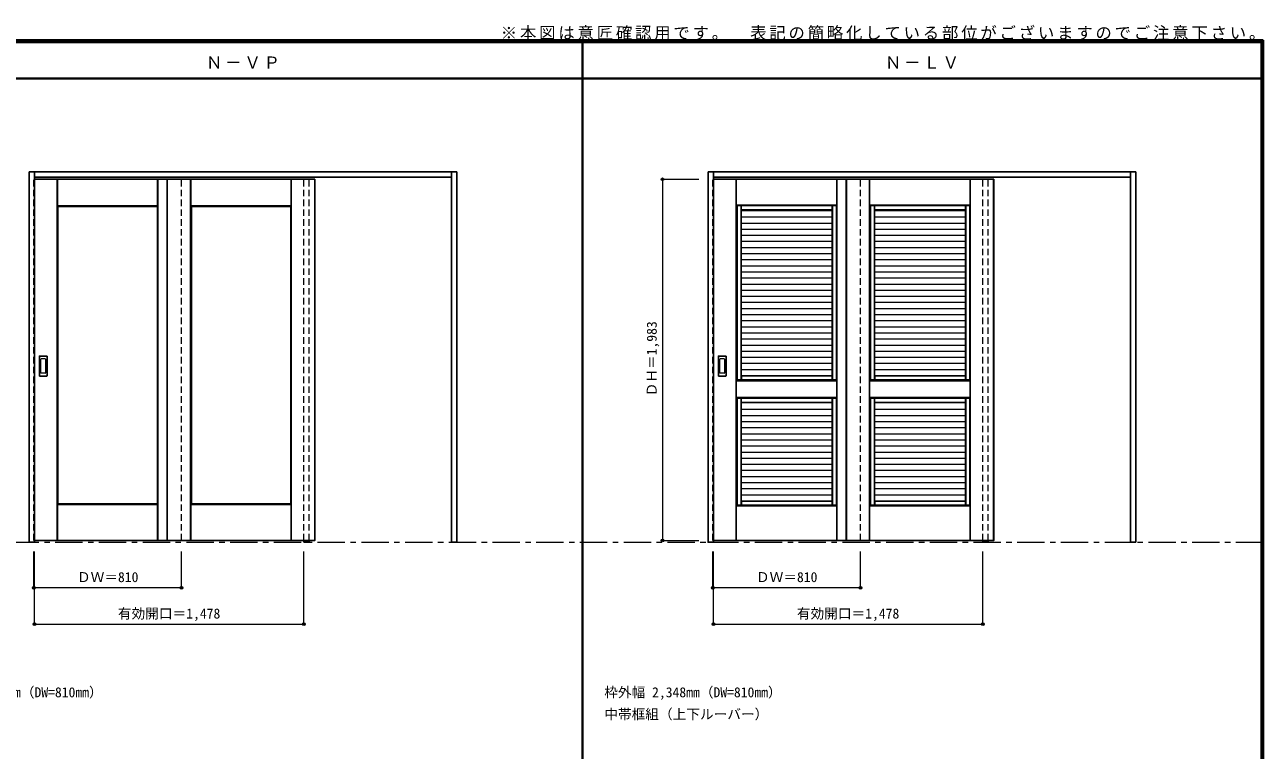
# Model space of a CAD drawing. Units: millimetres, scale not verified. Extents: x -6000 to 5700, y -4307 to 4260.
# Drawn here: x -1097 to 5700, y 276 to 4260 of the extents above; entities that cross this region are included whole.
import ezdxf
from ezdxf.enums import TextEntityAlignment as Align

# ---------------------------------------------------------------- set-up
doc = ezdxf.new("R2010")
doc.units = ezdxf.units.MM
doc.header["$LTSCALE"] = 30
doc.header["$PDMODE"] = 32
doc.header["$PDSIZE"] = 15
doc.linetypes.add('CHAIN1', pattern=[8, 5, -1, 1, -1])
doc.linetypes.add('DASHED1', pattern=[1.8, 1.2, -0.6])
for name, color, linetype, lineweight in [('0-1_通り芯', 7, 'CHAIN1', 18), ('0-2_扉', 4, 'DASHED1', 9), ('0-3_仕上げ', 7, 'Continuous', 18), ('0-4_枠', 3, 'Continuous', 25), ('0-6_引手', 7, 'Continuous', 18), ('0-B_寸法', 7, 'Continuous', 9), ('F-1_枠', 6, 'Continuous', 40)]:
    doc.layers.add(name, color=color, linetype=linetype, lineweight=lineweight)
doc.layers.add('0-A_文字', color=7, linetype='Continuous')
doc.styles.add('ＭＳ ゴシック', font='')
doc.styles.get('ＭＳ ゴシック').set_extended_font_data('MS Gothic')

msp = doc.modelspace()

# ---------------------------------------------------------------- linework, layer by layer
at = {"layer": '0-1_通り芯'}
msp.add_line((-5490, 1418), (5690, 1418), dxfattribs=at)
at = {"layer": '0-2_扉'}
for p, q in [((-1047, 3411.5), (-1044, 3411.5)), ((-1047, 1428.5), (-1047, 3411.5)), ((-237, 1428.5), (-237, 3411.5)), ((2679.67, 3411.5), (2682.67, 3411.5)), ((2679.67, 1428.5), (2679.67, 3411.5)), ((3489.67, 1428.5), (3489.67, 3411.5)), ((-1044, 1428.5), (-1047, 1428.5)), ((2682.67, 1428.5), (2679.67, 1428.5))]:
    msp.add_line(p, q, dxfattribs=at)
at = {"layer": '0-2_扉', "color": 3, "linetype": 'Continuous', "lineweight": 25}
for p, q in [((-1044, 3411.5), (495, 3411.5)), ((-315, 3411.5), (-315, 1428.5)), ((2682.67, 3411.5), (4221.67, 3411.5)), ((3411.67, 3411.5), (3411.67, 1428.5))]:
    msp.add_line(p, q, dxfattribs=at)
for points in [[(-1044, 1428.5), (495, 1428.5), (495, 3411.5)], [(2682.67, 1428.5), (4221.67, 1428.5), (4221.67, 3411.5)]]:
    msp.add_lwpolyline(points, dxfattribs=at)
at = {"layer": '0-3_仕上げ'}
for p, q in [((-919, 1428.5), (-919, 3411.5)), ((-917.5, 3264), (-917.5, 3411.5)), ((-916, 3265.5), (-916, 3411.5)), ((-368, 3265.5), (-368, 3411.5)), ((-366.5, 3264), (-366.5, 3411.5)), ((-365, 1428.5), (-365, 3411.5)), ((-187, 1428.5), (-187, 3411.5)), ((-185.5, 3264), (-185.5, 3411.5)), ((-184, 3265.5), (-184, 3411.5)), ((364, 3265.5), (364, 3411.5)), ((365.5, 3264), (365.5, 3411.5)), ((367, 1428.5), (367, 3411.5)), ((2807.67, 1428.5), (2807.67, 3411.5)), ((2808.67, 3270.5), (2808.67, 3411.5)), ((2809.67, 3271.5), (2809.67, 3411.5)), ((3359.67, 3271.5), (3359.67, 3411.5)), ((3360.67, 3270.5), (3360.67, 3411.5)), ((3361.67, 1428.5), (3361.67, 3411.5)), ((3413.67, 1428.5), (3413.67, 3411.5)), ((3539.67, 1428.5), (3539.67, 3411.5)), ((3540.67, 3270.5), (3540.67, 3411.5)), ((3541.67, 3271.5), (3541.67, 3411.5)), ((4091.67, 3271.5), (4091.67, 3411.5)), ((4092.67, 3270.5), (4092.67, 3411.5)), ((4093.67, 1428.5), (4093.67, 3411.5)), ((4219.67, 1428.5), (4219.67, 3411.5)), ((-916, 3265.5), (-917.5, 3264)), ((-915, 3261.5), (-917.5, 3264)), ((-368, 3265.5), (-916, 3265.5)), ((-366.5, 3264), (-369, 3261.5)), ((-368, 3265.5), (-366.5, 3264)), ((-184, 3265.5), (-185.5, 3264)), ((-183, 3261.5), (-185.5, 3264)), ((364, 3265.5), (-184, 3265.5)), ((365.5, 3264), (363, 3261.5)), ((364, 3265.5), (365.5, 3264)), ((2809.67, 3271.5), (2808.67, 3270.5)), ((2808.67, 3270.5), (2811.67, 3267.5)), ((2809.67, 3271.5), (3359.67, 3271.5)), ((3356.67, 3265.5), (2812.67, 3265.5)), ((2812.67, 3265.5), (2812.67, 2309.5)), ((2833.67, 3265.5), (2833.67, 2309.5)), ((3335.67, 3265.5), (3335.67, 2309.5)), ((3356.67, 3265.5), (3356.67, 2309.5)), ((3357.67, 3267.5), (3360.67, 3270.5)), ((3359.67, 3271.5), (3360.67, 3270.5)), ((3541.67, 3271.5), (3540.67, 3270.5)), ((3540.67, 3270.5), (3543.67, 3267.5)), ((3541.67, 3271.5), (4091.67, 3271.5)), ((4088.67, 3265.5), (3544.67, 3265.5)), ((3544.67, 3265.5), (3544.67, 2309.5)), ((3565.67, 3265.5), (3565.67, 2309.5)), ((4067.67, 3265.5), (4067.67, 2309.5)), ((4088.67, 3265.5), (4088.67, 2309.5)), ((4089.67, 3267.5), (4092.67, 3270.5)), ((4091.67, 3271.5), (4092.67, 3270.5)), ((3334.67, 3242.54), (2834.67, 3242.54)), ((2834.67, 3241.04), (3334.67, 3241.04)), ((2834.67, 3204.97), (3334.67, 3204.97)), ((2835.67, 3244.5), (3333.67, 3244.5)), ((4066.67, 3242.54), (3566.67, 3242.54)), ((3566.67, 3241.04), (4066.67, 3241.04)), ((3566.67, 3204.97), (4066.67, 3204.97)), ((3567.67, 3244.5), (4065.67, 3244.5)), ((2834.67, 3171.47), (3334.67, 3171.47)), ((2834.67, 3137.97), (3334.67, 3137.97)), ((3566.67, 3171.47), (4066.67, 3171.47)), ((3566.67, 3137.97), (4066.67, 3137.97)), ((2834.67, 3104.47), (3334.67, 3104.47)), ((2834.67, 3070.97), (3334.67, 3070.97)), ((3566.67, 3104.47), (4066.67, 3104.47)), ((3566.67, 3070.97), (4066.67, 3070.97)), ((2834.67, 3037.47), (3334.67, 3037.47)), ((2834.67, 3003.97), (3334.67, 3003.97)), ((3566.67, 3037.47), (4066.67, 3037.47)), ((3566.67, 3003.97), (4066.67, 3003.97)), ((2834.67, 2970.47), (3334.67, 2970.47)), ((2834.67, 2936.97), (3334.67, 2936.97)), ((3566.67, 2970.47), (4066.67, 2970.47)), ((3566.67, 2936.97), (4066.67, 2936.97)), ((2834.67, 2903.47), (3334.67, 2903.47)), ((2834.67, 2869.97), (3334.67, 2869.97)), ((3566.67, 2903.47), (4066.67, 2903.47)), ((3566.67, 2869.97), (4066.67, 2869.97)), ((2834.67, 2836.47), (3334.67, 2836.47)), ((2834.67, 2802.97), (3334.67, 2802.97)), ((3566.67, 2836.47), (4066.67, 2836.47)), ((3566.67, 2802.97), (4066.67, 2802.97)), ((2834.67, 2769.47), (3334.67, 2769.47)), ((2834.67, 2735.97), (3334.67, 2735.97)), ((3566.67, 2769.47), (4066.67, 2769.47)), ((3566.67, 2735.97), (4066.67, 2735.97)), ((2834.67, 2702.47), (3334.67, 2702.47)), ((2834.67, 2668.97), (3334.67, 2668.97)), ((3566.67, 2702.47), (4066.67, 2702.47)), ((3566.67, 2668.97), (4066.67, 2668.97)), ((2834.67, 2635.47), (3334.67, 2635.47)), ((2834.67, 2601.97), (3334.67, 2601.97)), ((3566.67, 2635.47), (4066.67, 2635.47)), ((3566.67, 2601.97), (4066.67, 2601.97)), ((2834.67, 2568.47), (3334.67, 2568.47)), ((2834.67, 2534.97), (3334.67, 2534.97)), ((3566.67, 2568.47), (4066.67, 2568.47)), ((3566.67, 2534.97), (4066.67, 2534.97)), ((2834.67, 2501.47), (3334.67, 2501.47)), ((2834.67, 2467.97), (3334.67, 2467.97)), ((3566.67, 2501.47), (4066.67, 2501.47)), ((3566.67, 2467.97), (4066.67, 2467.97)), ((2834.67, 2434.47), (3334.67, 2434.47)), ((2834.67, 2400.97), (3334.67, 2400.97)), ((3566.67, 2434.47), (4066.67, 2434.47)), ((3566.67, 2400.97), (4066.67, 2400.97)), ((2834.67, 2367.47), (3334.67, 2367.47)), ((2834.67, 2333.97), (3334.67, 2333.97)), ((2834.67, 2331.5), (2835.67, 2330.5)), ((3334.67, 2331.5), (3333.67, 2330.5)), ((3333.67, 2330.5), (3333.67, 2309.5)), ((3566.67, 2367.47), (4066.67, 2367.47)), ((3566.67, 2333.97), (4066.67, 2333.97)), ((3566.67, 2331.5), (3567.67, 2330.5)), ((4066.67, 2331.5), (4065.67, 2330.5)), ((4065.67, 2330.5), (4065.67, 2309.5)), ((2811.67, 2309.5), (2808.67, 2306.5)), ((2809.67, 2305.5), (2808.67, 2306.5)), ((2808.67, 2212.5), (2808.67, 2306.5)), ((2809.67, 2213.5), (2809.67, 2305.5)), ((2809.67, 2305.5), (3359.67, 2305.5)), ((3360.67, 2306.5), (3357.67, 2309.5)), ((3359.67, 2305.5), (3360.67, 2306.5)), ((3359.67, 2213.5), (3359.67, 2305.5)), ((3543.67, 2309.5), (3540.67, 2306.5)), ((3541.67, 2305.5), (3540.67, 2306.5)), ((3540.67, 2212.5), (3540.67, 2306.5)), ((3541.67, 2213.5), (3541.67, 2305.5)), ((3541.67, 2305.5), (4091.67, 2305.5)), ((4092.67, 2306.5), (4089.67, 2309.5)), ((4091.67, 2305.5), (4092.67, 2306.5)), ((4091.67, 2213.5), (4091.67, 2305.5)), ((2808.67, 2212.5), (2809.67, 2213.5)), ((2808.67, 2212.5), (2811.67, 2209.5)), ((3359.67, 2213.5), (2809.67, 2213.5)), ((3356.67, 2207.5), (2812.67, 2207.5)), ((2812.67, 2207.5), (2812.67, 1622.5)), ((2833.67, 2207.5), (2833.67, 1622.5)), ((3334.67, 2184.54), (2834.67, 2184.54)), ((2835.67, 2186.5), (3333.67, 2186.5)), ((3335.67, 2207.5), (3335.67, 1622.5)), ((3356.67, 2207.5), (3356.67, 1622.5)), ((3360.67, 2212.5), (3359.67, 2213.5)), ((3540.67, 2212.5), (3541.67, 2213.5)), ((3540.67, 2212.5), (3543.67, 2209.5)), ((4091.67, 2213.5), (3541.67, 2213.5)), ((4088.67, 2207.5), (3544.67, 2207.5)), ((3544.67, 2207.5), (3544.67, 1622.5)), ((3565.67, 2207.5), (3565.67, 1622.5)), ((4066.67, 2184.54), (3566.67, 2184.54)), ((3567.67, 2186.5), (4065.67, 2186.5)), ((4067.67, 2207.5), (4067.67, 1622.5)), ((4088.67, 2207.5), (4088.67, 1622.5)), ((4092.67, 2212.5), (4091.67, 2213.5)), ((2834.67, 2148.47), (3334.67, 2148.47)), ((2834.67, 2114.97), (3334.67, 2114.97)), ((3566.67, 2148.47), (4066.67, 2148.47)), ((3566.67, 2114.97), (4066.67, 2114.97)), ((2834.67, 2081.47), (3334.67, 2081.47)), ((2834.67, 2047.97), (3334.67, 2047.97)), ((3566.67, 2081.47), (4066.67, 2081.47)), ((3566.67, 2047.97), (4066.67, 2047.97)), ((2834.67, 2014.47), (3334.67, 2014.47)), ((2834.67, 1980.97), (3334.67, 1980.97)), ((3566.67, 2014.47), (4066.67, 2014.47)), ((3566.67, 1980.97), (4066.67, 1980.97)), ((2834.67, 1947.47), (3334.67, 1947.47)), ((2834.67, 1913.97), (3334.67, 1913.97)), ((3566.67, 1947.47), (4066.67, 1947.47)), ((3566.67, 1913.97), (4066.67, 1913.97)), ((2834.67, 1880.47), (3334.67, 1880.47)), ((2834.67, 1846.97), (3334.67, 1846.97)), ((3566.67, 1880.47), (4066.67, 1880.47)), ((3566.67, 1846.97), (4066.67, 1846.97)), ((2834.67, 1813.47), (3334.67, 1813.47)), ((2834.67, 1779.97), (3334.67, 1779.97)), ((3566.67, 1813.47), (4066.67, 1813.47)), ((3566.67, 1779.97), (4066.67, 1779.97)), ((2834.67, 1746.47), (3334.67, 1746.47)), ((2834.67, 1712.97), (3334.67, 1712.97)), ((3566.67, 1746.47), (4066.67, 1746.47)), ((3566.67, 1712.97), (4066.67, 1712.97)), ((2834.67, 1679.47), (3334.67, 1679.47)), ((2834.67, 1645.97), (3334.67, 1645.97)), ((2834.67, 1644.5), (2835.67, 1643.5)), ((3333.67, 1643.5), (2835.67, 1643.5)), ((2835.67, 1643.5), (2835.67, 1622.5)), ((3334.67, 1644.5), (3333.67, 1643.5)), ((3333.67, 1643.5), (3333.67, 1622.5)), ((3566.67, 1679.47), (4066.67, 1679.47)), ((3566.67, 1645.97), (4066.67, 1645.97)), ((3566.67, 1644.5), (3567.67, 1643.5)), ((4065.67, 1643.5), (3567.67, 1643.5)), ((3567.67, 1643.5), (3567.67, 1622.5)), ((4066.67, 1644.5), (4065.67, 1643.5)), ((4065.67, 1643.5), (4065.67, 1622.5)), ((-916, 1624.5), (-917.5, 1626)), ((-368, 1624.5), (-916, 1624.5)), ((-916, 1428.5), (-916, 1624.5)), ((-369, 1628.5), (-366.5, 1626)), ((-368, 1624.5), (-366.5, 1626)), ((-368, 1428.5), (-368, 1624.5)), ((-366.5, 1428.5), (-366.5, 1626)), ((-184, 1624.5), (-185.5, 1626)), ((364, 1624.5), (-184, 1624.5)), ((-184, 1428.5), (-184, 1624.5)), ((363, 1628.5), (365.5, 1626)), ((364, 1624.5), (365.5, 1626)), ((364, 1428.5), (364, 1624.5)), ((365.5, 1428.5), (365.5, 1626)), ((2811.67, 1622.5), (2808.67, 1619.5)), ((2808.67, 1428.5), (2808.67, 1619.5)), ((2809.67, 1618.5), (2808.67, 1619.5)), ((2809.67, 1428.5), (2809.67, 1618.5)), ((2809.67, 1618.5), (3359.67, 1618.5)), ((3360.67, 1619.5), (3357.67, 1622.5)), ((3359.67, 1618.5), (3360.67, 1619.5)), ((3359.67, 1428.5), (3359.67, 1618.5)), ((3360.67, 1428.5), (3360.67, 1619.5)), ((3543.67, 1622.5), (3540.67, 1619.5)), ((3540.67, 1428.5), (3540.67, 1619.5)), ((3541.67, 1618.5), (3540.67, 1619.5)), ((3541.67, 1428.5), (3541.67, 1618.5)), ((3541.67, 1618.5), (4091.67, 1618.5)), ((4092.67, 1619.5), (4089.67, 1622.5)), ((4091.67, 1618.5), (4092.67, 1619.5)), ((4091.67, 1428.5), (4091.67, 1618.5)), ((4092.67, 1428.5), (4092.67, 1619.5))]:
    msp.add_line(p, q, dxfattribs=at)
at = {"layer": '0-3_仕上げ', "color": 4, "linetype": 'DASHED1', "lineweight": 9}
msp.add_line((2681.67, 1428.5), (2681.67, 3411.5), dxfattribs=at)
at = {"layer": '0-3_仕上げ', "color": 3, "lineweight": 25}
for p, q in [((2811.67, 2309.5), (2811.67, 3267.5)), ((2811.67, 3267.5), (3357.67, 3267.5)), ((2834.67, 2309.5), (2834.67, 3267.5)), ((3334.67, 2309.5), (3334.67, 3267.5)), ((3357.67, 2309.5), (3357.67, 3267.5)), ((3543.67, 2309.5), (3543.67, 3267.5)), ((3543.67, 3267.5), (4089.67, 3267.5)), ((3566.67, 2309.5), (3566.67, 3267.5)), ((4066.67, 2309.5), (4066.67, 3267.5)), ((4089.67, 2309.5), (4089.67, 3267.5)), ((-915, 1628.5), (-915, 3261.5)), ((-183, 1628.5), (-183, 3261.5)), ((3334.67, 3243.5), (2834.67, 3243.5)), ((4066.67, 3243.5), (3566.67, 3243.5)), ((3334.67, 2331.5), (2834.67, 2331.5)), ((4066.67, 2331.5), (3566.67, 2331.5)), ((2811.67, 2309.5), (3357.67, 2309.5)), ((3543.67, 2309.5), (4089.67, 2309.5)), ((2811.67, 2209.5), (2811.67, 1622.5)), ((3357.67, 2209.5), (2811.67, 2209.5)), ((2834.67, 1622.5), (2834.67, 2209.5)), ((3334.67, 2185.5), (2834.67, 2185.5)), ((3334.67, 1622.5), (3334.67, 2209.5)), ((3357.67, 2209.5), (3357.67, 1622.5)), ((3543.67, 2209.5), (3543.67, 1622.5)), ((4089.67, 2209.5), (3543.67, 2209.5)), ((3566.67, 1622.5), (3566.67, 2209.5)), ((4066.67, 2185.5), (3566.67, 2185.5)), ((4066.67, 1622.5), (4066.67, 2209.5)), ((4089.67, 2209.5), (4089.67, 1622.5)), ((3334.67, 1644.5), (2834.67, 1644.5)), ((4066.67, 1644.5), (3566.67, 1644.5)), ((-369, 1628.5), (-915, 1628.5)), ((363, 1628.5), (-183, 1628.5)), ((2811.67, 1622.5), (3357.67, 1622.5)), ((3543.67, 1622.5), (4089.67, 1622.5))]:
    msp.add_line(p, q, dxfattribs=at)
at = {"layer": '0-3_仕上げ'}
for points in [[(2834.67, 3243.5), (2835.67, 3244.5), (2835.67, 3265.5)], [(3334.67, 3243.5), (3333.67, 3244.5), (3333.67, 3265.5)], [(3566.67, 3243.5), (3567.67, 3244.5), (3567.67, 3265.5)], [(4066.67, 3243.5), (4065.67, 3244.5), (4065.67, 3265.5)], [(3333.67, 2330.5), (2835.67, 2330.5), (2835.67, 2309.5)], [(4065.67, 2330.5), (3567.67, 2330.5), (3567.67, 2309.5)], [(3357.67, 2209.5), (3360.67, 2212.5), (3360.67, 2306.5)], [(4089.67, 2209.5), (4092.67, 2212.5), (4092.67, 2306.5)], [(2834.67, 2185.5), (2835.67, 2186.5), (2835.67, 2207.5)], [(3334.67, 2185.5), (3333.67, 2186.5), (3333.67, 2207.5)], [(3566.67, 2185.5), (3567.67, 2186.5), (3567.67, 2207.5)], [(4066.67, 2185.5), (4065.67, 2186.5), (4065.67, 2207.5)], [(-917.5, 1428.5), (-917.5, 1626), (-915, 1628.5)], [(-185.5, 1428.5), (-185.5, 1626), (-183, 1628.5)]]:
    msp.add_lwpolyline(points, dxfattribs=at)
at = {"layer": '0-3_仕上げ', "color": 3, "lineweight": 25}
for points in [[(-369, 1628.5), (-369, 3261.5), (-915, 3261.5)], [(363, 1628.5), (363, 3261.5), (-183, 3261.5)]]:
    msp.add_lwpolyline(points, dxfattribs=at)
at = {"layer": '0-4_枠'}
for p, q in [((-1074, 3453), (1274, 3453)), ((-1044, 1418), (-1044, 3453)), ((-1044, 3423), (1244, 3423)), ((1244, 1418), (1244, 3453)), ((1274, 1418), (1274, 3453)), ((2652.67, 3453), (5000.67, 3453)), ((2682.67, 1418), (2682.67, 3453)), ((2682.67, 3423), (4970.67, 3423)), ((4970.67, 1418), (4970.67, 3453)), ((5000.67, 1418), (5000.67, 3453)), ((434, 1428.5), (434, 1418)), ((464, 1428.5), (464, 1418)), ((4160.67, 1428.5), (4160.67, 1418)), ((4190.67, 1428.5), (4190.67, 1418)), ((434, 1418), (464, 1418)), ((1274, 1418), (1244, 1418)), ((4160.67, 1418), (4190.67, 1418)), ((5000.67, 1418), (4970.67, 1418))]:
    msp.add_line(p, q, dxfattribs=at)
at = {"layer": '0-4_枠', "color": 4, "linetype": 'DASHED1', "lineweight": 9}
for p, q in [((434, 1428.5), (434, 3423)), ((464, 1428.5), (464, 3423)), ((4160.67, 1428.5), (4160.67, 3423)), ((4190.67, 1428.5), (4190.67, 3423))]:
    msp.add_line(p, q, dxfattribs=at)
at = {"layer": '0-4_枠'}
for points in [[(-1044, 1418), (-1074, 1418), (-1074, 3453)], [(2682.67, 1418), (2652.67, 1418), (2652.67, 3453)]]:
    msp.add_lwpolyline(points, dxfattribs=at)
at = {"layer": '0-6_引手', "color": 3, "lineweight": 25}
for p, q in [((-1017, 2332.5), (-1017, 2439.5)), ((-976.5, 2441), (-1015.5, 2441)), ((-975, 2439.5), (-975, 2332.5)), ((2709.67, 2332.5), (2709.67, 2439.5)), ((2750.17, 2441), (2711.17, 2441)), ((2751.67, 2439.5), (2751.67, 2332.5)), ((-976.5, 2331), (-1015.5, 2331)), ((2750.17, 2331), (2711.17, 2331))]:
    msp.add_line(p, q, dxfattribs=at)
at = {"layer": '0-6_引手'}
for p, q in [((-1008.5, 2348.5), (-1008.5, 2423.5)), ((-985, 2425), (-1007, 2425)), ((-983.5, 2423.5), (-983.5, 2348.5)), ((2718.17, 2348.5), (2718.17, 2423.5)), ((2741.67, 2425), (2719.67, 2425)), ((2743.17, 2423.5), (2743.17, 2348.5)), ((-985, 2347), (-1007, 2347)), ((2741.67, 2347), (2719.67, 2347))]:
    msp.add_line(p, q, dxfattribs=at)
at = {"layer": '0-6_引手', "color": 3, "lineweight": 25}
for centre, start, end in [((-1015.5, 2439.5), 90, 180), ((-976.5, 2439.5), 0, 90), ((2711.17, 2439.5), 90, 180), ((2750.17, 2439.5), 0, 90), ((-1015.5, 2332.5), 180, 270), ((-976.5, 2332.5), 270, 0), ((2711.17, 2332.5), 180, 270), ((2750.17, 2332.5), 270, 0)]:
    msp.add_arc(centre, 1.5, start, end, dxfattribs=at)
at = {"layer": '0-6_引手'}
for centre, start, end in [((-1007, 2423.5), 90, 180), ((-985, 2423.5), 0, 90), ((2719.67, 2423.5), 90, 180), ((2741.67, 2423.5), 0, 90), ((-1007, 2348.5), 180, 270), ((-985, 2348.5), 270, 0), ((2719.67, 2348.5), 180, 270), ((2741.67, 2348.5), 270, 0)]:
    msp.add_arc(centre, 1.5, start, end, dxfattribs=at)
at = {"layer": '0-B_寸法', "color": 4}
for p, q in [((2402.67, 3411.5), (2402.67, 1428.5)), ((2402.67, 3411.5), (2602.67, 3411.5)), ((2402.67, 1428.5), (2602.67, 1428.5)), ((-1047, 1168), (-1047, 1368)), ((-1044, 968), (-1044, 1368)), ((-237, 1168), (-237, 1368)), ((434, 968), (434, 1368)), ((2679.67, 1168), (2679.67, 1368)), ((2682.67, 968), (2682.67, 1368)), ((3489.67, 1168), (3489.67, 1368)), ((4160.67, 968), (4160.67, 1368)), ((-237, 1168), (-1047, 1168)), ((3489.67, 1168), (2679.67, 1168)), ((-1044, 968), (434, 968)), ((2682.67, 968), (4160.67, 968))]:
    msp.add_line(p, q, dxfattribs=at)
at = {"layer": '0-B_寸法'}
for p in [(2402.67, 3411.5), (2402.67, 1428.5), (-1047, 1168), (-237, 1168), (2679.67, 1168), (3489.67, 1168), (-1044, 968), (434, 968), (2682.67, 968), (4160.67, 968)]:
    msp.add_point(p, dxfattribs=at)
at = {"layer": 'F-1_枠'}
for p, q in [((-6000, 4175), (5700, 4175)), ((-6000, 4170), (5700, 4170)), ((-6000, 4165), (5700, 4165)), ((1963.33, -3790), (1963.33, 4175)), ((5690, 4175), (5690, -4205)), ((5695, 4175), (5695, -4205)), ((5700, 4175), (5700, -4205)), ((-6000, 3965), (5700, 3965))]:
    msp.add_line(p, q, dxfattribs=at)

# ---------------------------------------------------------------- texts
at = {"layer": '0-A_文字', "style": 'ＭＳ ゴシック'}
for s, p in [('枠外幅 2,348mm（DW=810mm）', (-1643.33, 550.5)), ('枠外幅 2,348mm（DW=810mm）', (2083.33, 550.5)), ('中帯框組（上下ルーバー）', (2083.33, 430.5))]:
    msp.add_text(s, height=54.99, dxfattribs=at).set_placement(p, align=Align.BOTTOM_LEFT)
at = {"layer": '0-A_文字', "char_height": 65.98, "attachment_point": 7, "style": 'ＭＳ ゴシック'}
for s, insert in [('\\T1.17;※本図は意匠確認用です。\u3000表記の簡略化している部位がございますのでご注意下さい。', (1515, 4175)), ('\\T1.17;Ｎ－ＶＰ', (-102.5, 4020)), ('\\T1.17;Ｎ－ＬＶ', (3624.17, 4020))]:
    msp.add_mtext(s, dxfattribs=dict(at, insert=insert))
at = {"layer": '0-B_寸法', "style": 'ＭＳ ゴシック'}
msp.add_text('ＤＨ＝1,983', height=54.99, rotation=90, dxfattribs=at).set_placement((2387.67, 2219.75), align=Align.BOTTOM_LEFT)
for s, p in [('ＤＷ＝810', (-810.75, 1183)), ('ＤＷ＝810', (2915.92, 1183)), ('有効開口＝1,478', (-586.25, 983)), ('有効開口＝1,478', (3140.42, 983))]:
    msp.add_text(s, height=54.99, dxfattribs=at).set_placement(p, align=Align.BOTTOM_LEFT)

doc.saveas('drawing.dxf')
